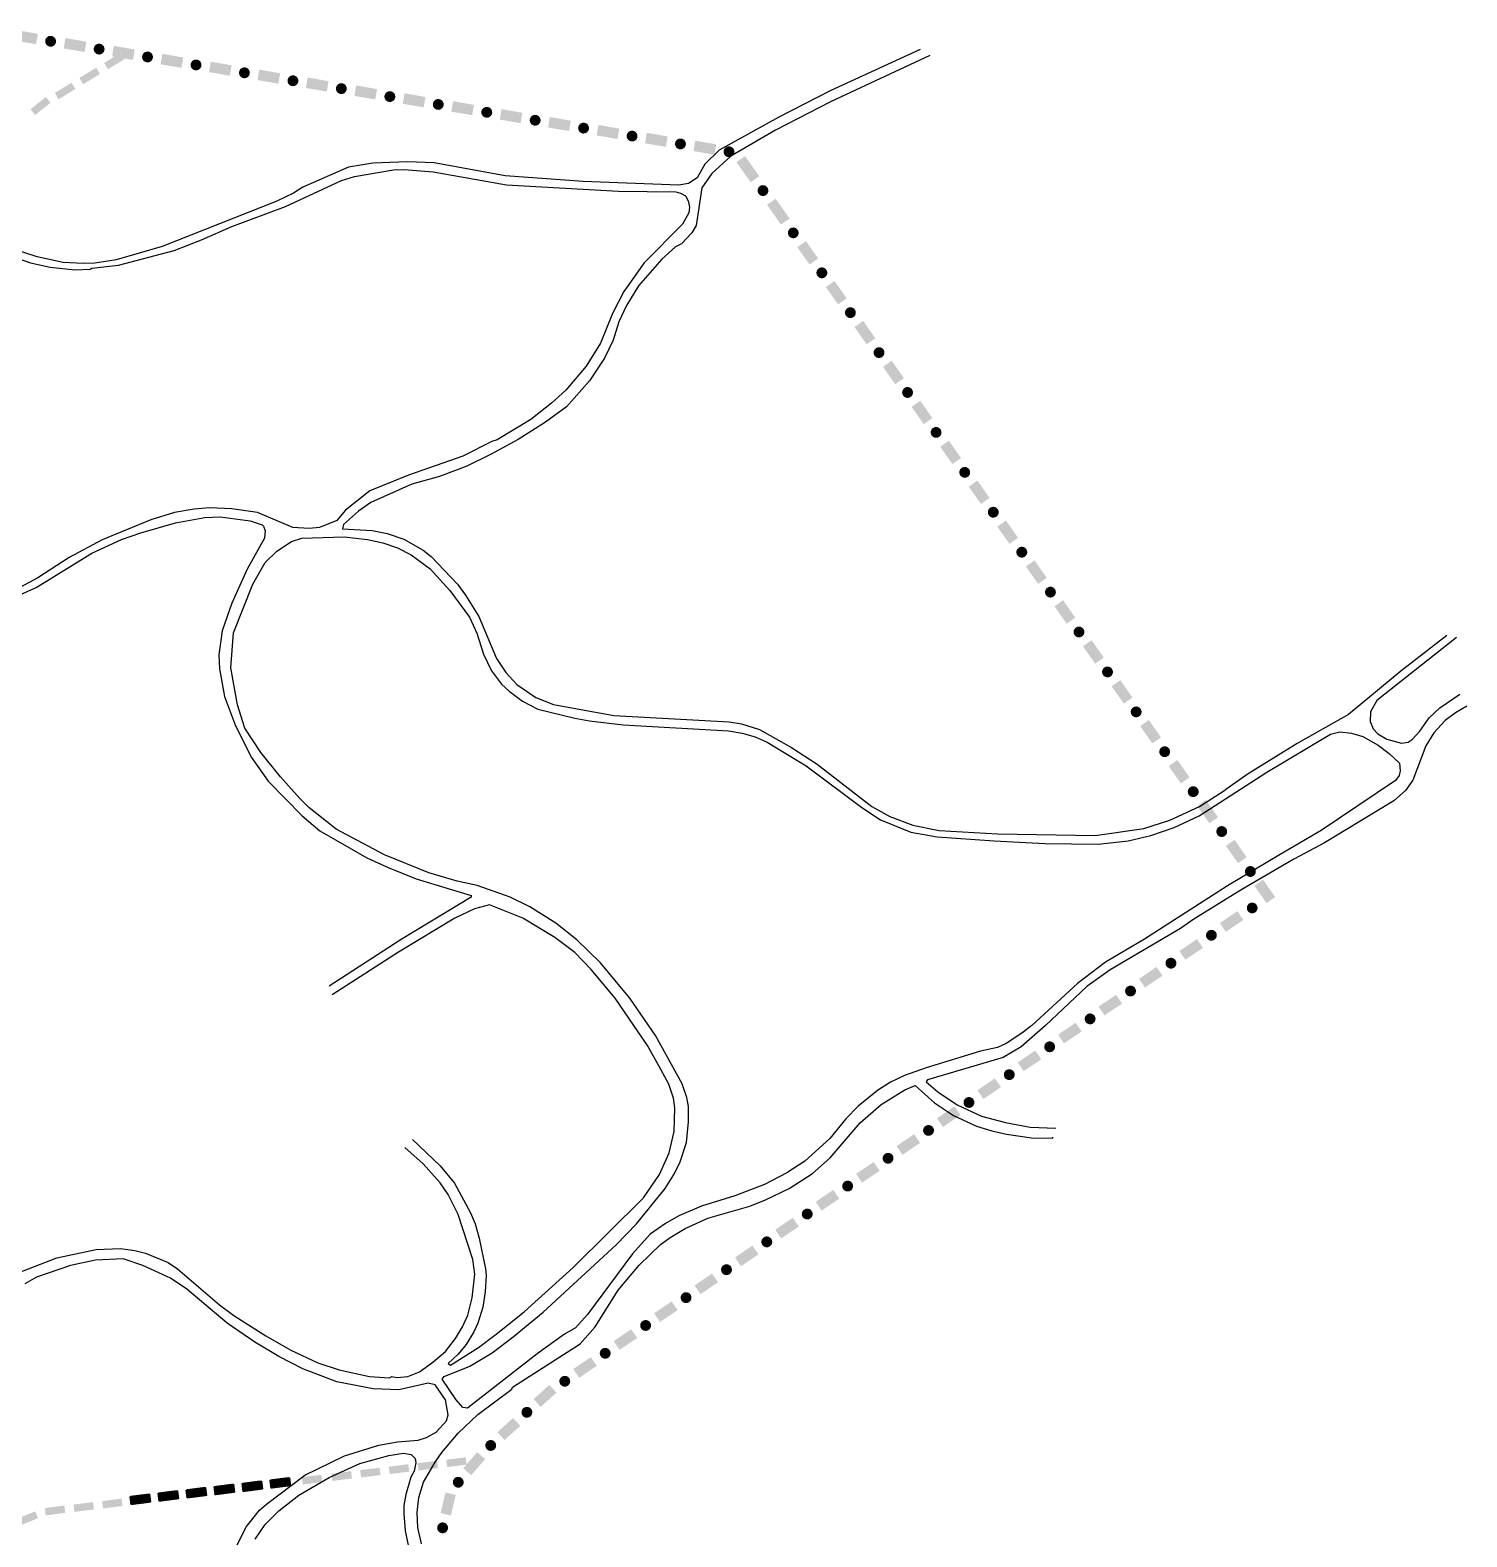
# Model space of a CAD drawing. Extents: x 628876 to 634043, y 7506730 to 7509520.
# Drawn here: x 632799 to 634043, y 7508047 to 7509352 of the extents above; entities that cross this region are included whole.
import ezdxf

# ---------------------------------------------------------------- set-up
doc = ezdxf.new("R2010")
doc.units = 0
doc.header["$LTSCALE"] = 40
doc.header["$MEASUREMENT"] = 0
doc.layers.get('0').update_dxf_attribs({"linetype": 'CONTINUOUS'})
for name, color, linetype in [('LIMITE-BACIA', 3, 'CONTINUOUS'), ('LIMITE-PROJETO', 1, 'CONTINUOUS'), ('RUA', 7, 'CONTINUOUS')]:
    doc.layers.add(name, color=color, linetype=linetype)

# ---------------------------------------------------------------- blocks, each defined once
blk = doc.blocks.new('R2')
at = {"layer": 'LIMITE-PROJETO', "const_width": 4.67}
blk.add_lwpolyline([(-18.8, 0.2, 1), (-23.5, 0.2, 1)], format="xyb", close=True, dxfattribs=at)
at = {"layer": 'LIMITE-PROJETO'}
blk.add_solid([(9.2, 4.6), (9.2, -4.6), (-9.1, 4.7), (-9.2, -4.4)], dxfattribs=at)
blk = doc.blocks.new('*X1')
at = {"color": 0}
for p, q in [((632928.4, 7508610.2), (632935.2, 7508617)), ((632928.4, 7508610.4), (632935, 7508617)), ((632928.4, 7508610.5), (632934.8, 7508617)), ((632928.4, 7508610.7), (632934.6, 7508617)), ((632928.4, 7508610.9), (632934.4, 7508617)), ((632928.4, 7508611.1), (632934.3, 7508617)), ((632928.4, 7508611.3), (632934.1, 7508617)), ((632928.4, 7508611.4), (632933.9, 7508617)), ((632928.4, 7508611.6), (632933.7, 7508617)), ((632928.4, 7508611.8), (632933.6, 7508617)), ((632928.4, 7508612), (632933.4, 7508617)), ((632928.4, 7508612.1), (632933.2, 7508617)), ((632928.4, 7508612.3), (632933, 7508617)), ((632928.4, 7508612.5), (632932.9, 7508617)), ((632928.4, 7508612.7), (632932.7, 7508617)), ((632928.4, 7508612.8), (632932.5, 7508617)), ((632928.4, 7508613), (632932.3, 7508617)), ((632928.4, 7508613.2), (632932.1, 7508617)), ((632928.4, 7508613.4), (632932, 7508617)), ((632928.4, 7508613.6), (632931.8, 7508617)), ((632928.4, 7508613.7), (632931.6, 7508617)), ((632928.4, 7508613.9), (632931.4, 7508617)), ((632928.4, 7508614.1), (632931.3, 7508617)), ((632928.4, 7508614.3), (632931.1, 7508617)), ((632928.4, 7508614.4), (632930.9, 7508617)), ((632928.4, 7508614.6), (632930.7, 7508617)), ((632928.4, 7508614.8), (632930.6, 7508617)), ((632928.4, 7508615), (632930.4, 7508617)), ((632928.4, 7508615.1), (632930.2, 7508617)), ((632928.4, 7508615.3), (632930, 7508617)), ((632928.4, 7508615.5), (632929.8, 7508617)), ((632928.4, 7508615.7), (632929.7, 7508617)), ((632928.4, 7508615.9), (632929.5, 7508617)), ((632928.4, 7508616), (632929.3, 7508617)), ((632928.4, 7508616.2), (632929.1, 7508617)), ((632928.4, 7508616.4), (632929, 7508617)), ((632928.4, 7508616.6), (632928.8, 7508617)), ((632928.4, 7508616.7), (632928.6, 7508617)), ((632928.4, 7508616.9), (632928.4, 7508617)), ((632935.1, 7508610.1), (632928.4, 7508616.9)), ((632935, 7508610.1), (632928.4, 7508616.7)), ((632934.8, 7508610.1), (632928.4, 7508616.6)), ((632934.6, 7508610.1), (632928.4, 7508616.4)), ((632934.4, 7508610.1), (632928.4, 7508616.2)), ((632934.3, 7508610.1), (632928.4, 7508616)), ((632934.1, 7508610.1), (632928.4, 7508615.9)), ((632933.9, 7508610.1), (632928.4, 7508615.7)), ((632933.7, 7508610.1), (632928.4, 7508615.5)), ((632933.5, 7508610.1), (632928.4, 7508615.3)), ((632933.4, 7508610.1), (632928.4, 7508615.1)), ((632933.2, 7508610.1), (632928.4, 7508615)), ((632933, 7508610.1), (632928.4, 7508614.8)), ((632932.8, 7508610.1), (632928.4, 7508614.6)), ((632932.7, 7508610.1), (632928.4, 7508614.4)), ((632932.5, 7508610.1), (632928.4, 7508614.3)), ((632932.3, 7508610.1), (632928.4, 7508614.1)), ((632932.1, 7508610.1), (632928.4, 7508613.9)), ((632932, 7508610.1), (632928.4, 7508613.7)), ((632931.8, 7508610.1), (632928.4, 7508613.6)), ((632931.6, 7508610.1), (632928.4, 7508613.4)), ((632931.4, 7508610.1), (632928.4, 7508613.2)), ((632931.3, 7508610.1), (632928.4, 7508613)), ((632931.1, 7508610.1), (632928.4, 7508612.9)), ((632930.9, 7508610.1), (632928.4, 7508612.7)), ((632930.7, 7508610.1), (632928.4, 7508612.5)), ((632930.5, 7508610.1), (632928.4, 7508612.3)), ((632928.5, 7508610.1), (632935.3, 7508617)), ((632935.3, 7508610.1), (632928.5, 7508617)), ((632935.5, 7508610.1), (632928.6, 7508617)), ((632928.7, 7508610.1), (632935.5, 7508617)), ((632928.8, 7508610.1), (632935.7, 7508617)), ((632935.7, 7508610.1), (632928.8, 7508617)), ((632929, 7508610.1), (632935.9, 7508617)), ((632935.8, 7508610.1), (632929, 7508617)), ((632929.2, 7508610.1), (632936, 7508617)), ((632936, 7508610.1), (632929.2, 7508617)), ((632929.4, 7508610.1), (632936.2, 7508617)), ((632936.2, 7508610.1), (632929.4, 7508617)), ((632929.5, 7508610.1), (632936.4, 7508617)), ((632936.4, 7508610.1), (632929.5, 7508617)), ((632929.7, 7508610.1), (632936.6, 7508617)), ((632936.6, 7508610.1), (632929.7, 7508617)), ((632929.9, 7508610.1), (632936.7, 7508617)), ((632936.7, 7508610.1), (632929.9, 7508617)), ((632930.1, 7508610.1), (632936.9, 7508617)), ((632936.9, 7508610.1), (632930.1, 7508617)), ((632930.2, 7508610.1), (632937.1, 7508617)), ((632937.1, 7508610.1), (632930.2, 7508617)), ((632930.4, 7508610.1), (632937.3, 7508617)), ((632937.3, 7508610.1), (632930.4, 7508617)), ((632930.6, 7508610.1), (632937.4, 7508617)), ((632937.4, 7508610.1), (632930.6, 7508617)), ((632930.8, 7508610.1), (632937.6, 7508617)), ((632937.6, 7508610.1), (632930.8, 7508617)), ((632937.8, 7508610.1), (632930.9, 7508617)), ((632931, 7508610.1), (632937.8, 7508617)), ((632931.1, 7508610.1), (632938, 7508617)), ((632938, 7508610.1), (632931.1, 7508617)), ((632931.3, 7508610.1), (632938.2, 7508617)), ((632938.1, 7508610.1), (632931.3, 7508617)), ((632931.5, 7508610.1), (632938.3, 7508617)), ((632938.3, 7508610.1), (632931.5, 7508617)), ((632931.7, 7508610.1), (632938.5, 7508617)), ((632938.5, 7508610.1), (632931.7, 7508617)), ((632931.8, 7508610.1), (632938.7, 7508617)), ((632938.7, 7508610.1), (632931.8, 7508617)), ((632932, 7508610.1), (632938.9, 7508617)), ((632938.9, 7508610.1), (632932, 7508617)), ((632932.2, 7508610.1), (632939, 7508617)), ((632939, 7508610.1), (632932.2, 7508617)), ((632932.4, 7508610.1), (632939.2, 7508617)), ((632939.2, 7508610.1), (632932.4, 7508617)), ((632932.5, 7508610.1), (632939.4, 7508617)), ((632939.4, 7508610.1), (632932.5, 7508617)), ((632932.7, 7508610.1), (632939.6, 7508617)), ((632939.6, 7508610.1), (632932.7, 7508617)), ((632932.9, 7508610.1), (632939.7, 7508617)), ((632939.7, 7508610.1), (632932.9, 7508617)), ((632933.1, 7508610.1), (632939.9, 7508617)), ((632939.9, 7508610.1), (632933.1, 7508617)), ((632940.1, 7508610.1), (632933.2, 7508617)), ((632933.3, 7508610.1), (632940.1, 7508617)), ((632933.4, 7508610.1), (632940.3, 7508617)), ((632940.3, 7508610.1), (632933.4, 7508617)), ((632933.6, 7508610.1), (632940.5, 7508617)), ((632940.4, 7508610.1), (632933.6, 7508617)), ((632933.8, 7508610.1), (632940.6, 7508617)), ((632940.6, 7508610.1), (632933.8, 7508617)), ((632940.8, 7508610.1), (632933.9, 7508617)), ((632934, 7508610.1), (632940.8, 7508617)), ((632934.1, 7508610.1), (632941, 7508617)), ((632941, 7508610.1), (632934.1, 7508617)), ((632934.3, 7508610.1), (632941.2, 7508617)), ((632941.2, 7508610.1), (632934.3, 7508617)), ((632934.5, 7508610.1), (632941.3, 7508617)), ((632941.3, 7508610.1), (632934.5, 7508617)), ((632934.7, 7508610.1), (632941.5, 7508617)), ((632941.5, 7508610.1), (632934.7, 7508617)), ((632934.8, 7508610.1), (632941.7, 7508617)), ((632941.7, 7508610.1), (632934.8, 7508617)), ((632935, 7508610.1), (632941.9, 7508617)), ((632941.9, 7508610.1), (632935, 7508617)), ((632935.2, 7508610.1), (632942, 7508617)), ((632942, 7508610.1), (632935.2, 7508617)), ((632935.4, 7508610.1), (632942.2, 7508617)), ((632942.2, 7508610.1), (632935.4, 7508617)), ((632942.4, 7508610.1), (632935.5, 7508617)), ((632935.6, 7508610.1), (632942.4, 7508617)), ((632935.7, 7508610.1), (632942.6, 7508617)), ((632942.6, 7508610.1), (632935.7, 7508617)), ((632935.9, 7508610.1), (632942.8, 7508617)), ((632942.7, 7508610.1), (632935.9, 7508617)), ((632936.1, 7508610.1), (632942.9, 7508617)), ((632942.9, 7508610.1), (632936.1, 7508617)), ((632943.1, 7508610.1), (632936.2, 7508617)), ((632936.3, 7508610.1), (632943.1, 7508617)), ((632936.4, 7508610.1), (632943.3, 7508617)), ((632943.3, 7508610.1), (632936.4, 7508617)), ((632936.6, 7508610.1), (632943.5, 7508617)), ((632943.4, 7508610.1), (632936.6, 7508617)), ((632936.8, 7508610.1), (632943.6, 7508617)), ((632943.6, 7508610.1), (632936.8, 7508617)), ((632937, 7508610.1), (632943.8, 7508617)), ((632943.8, 7508610.1), (632937, 7508617)), ((632937.1, 7508610.1), (632944, 7508617)), ((632944, 7508610.1), (632937.1, 7508617)), ((632937.3, 7508610.1), (632944.2, 7508617)), ((632944.2, 7508610.1), (632937.3, 7508617)), ((632937.5, 7508610.1), (632944.3, 7508617)), ((632944.3, 7508610.1), (632937.5, 7508617)), ((632937.7, 7508610.1), (632944.5, 7508617)), ((632944.5, 7508610.1), (632937.7, 7508617)), ((632937.8, 7508610.1), (632944.7, 7508617)), ((632944.7, 7508610.1), (632937.8, 7508617)), ((632938, 7508610.1), (632944.9, 7508617)), ((632944.9, 7508610.1), (632938, 7508617)), ((632938.2, 7508610.1), (632945.1, 7508617)), ((632945, 7508610.1), (632938.2, 7508617)), ((632938.4, 7508610.1), (632945.2, 7508617)), ((632945.2, 7508610.1), (632938.4, 7508617)), ((632945.2, 7508610.3), (632938.5, 7508617)), ((632938.6, 7508610.1), (632945.2, 7508616.8)), ((632945.2, 7508610.5), (632938.7, 7508617)), ((632938.7, 7508610.1), (632945.2, 7508616.6)), ((632945.2, 7508610.7), (632938.9, 7508617)), ((632938.9, 7508610.1), (632945.2, 7508616.5)), ((632945.2, 7508610.8), (632939.1, 7508617)), ((632939.1, 7508610.1), (632945.2, 7508616.3)), ((632945.2, 7508611), (632939.3, 7508617)), ((632939.3, 7508610.1), (632945.2, 7508616.1)), ((632945.2, 7508611.2), (632939.4, 7508617)), ((632939.4, 7508610.1), (632945.2, 7508615.9)), ((632945.2, 7508611.4), (632939.6, 7508617)), ((632939.6, 7508610.1), (632945.2, 7508615.8)), ((632945.2, 7508611.5), (632939.8, 7508617)), ((632939.8, 7508610.1), (632945.2, 7508615.6)), ((632945.2, 7508611.7), (632940, 7508617)), ((632940, 7508610.1), (632945.2, 7508615.4)), ((632945.2, 7508611.9), (632940.1, 7508617)), ((632940.1, 7508610.1), (632945.2, 7508615.2)), ((632945.2, 7508612.1), (632940.3, 7508617)), ((632940.3, 7508610.1), (632945.2, 7508615)), ((632945.2, 7508612.2), (632940.5, 7508617)), ((632940.5, 7508610.1), (632945.2, 7508614.9)), ((632945.2, 7508612.4), (632940.7, 7508617)), ((632940.7, 7508610.1), (632945.2, 7508614.7)), ((632945.2, 7508612.6), (632940.8, 7508617)), ((632940.9, 7508610.1), (632945.2, 7508614.5)), ((632945.2, 7508612.8), (632941, 7508617)), ((632941, 7508610.1), (632945.2, 7508614.3)), ((632945.2, 7508612.9), (632941.2, 7508617)), ((632941.2, 7508610.1), (632945.2, 7508614.2)), ((632945.2, 7508613.1), (632941.4, 7508617)), ((632941.4, 7508610.1), (632945.2, 7508614)), ((632945.2, 7508613.3), (632941.6, 7508617)), ((632941.6, 7508610.1), (632945.2, 7508613.8)), ((632945.2, 7508613.5), (632941.7, 7508617)), ((632941.7, 7508610.1), (632945.2, 7508613.6)), ((632945.2, 7508613.7), (632941.9, 7508617)), ((632941.9, 7508610.1), (632945.2, 7508613.5)), ((632945.2, 7508613.8), (632942.1, 7508617)), ((632942.1, 7508610.1), (632945.2, 7508613.3)), ((632945.2, 7508614), (632942.3, 7508617)), ((632942.3, 7508610.1), (632945.2, 7508613.1)), ((632945.2, 7508614.2), (632942.4, 7508617)), ((632942.4, 7508610.1), (632945.2, 7508612.9)), ((632945.2, 7508614.4), (632942.6, 7508617)), ((632942.6, 7508610.1), (632945.2, 7508612.7)), ((632945.2, 7508614.5), (632942.8, 7508617)), ((632942.8, 7508610.1), (632945.2, 7508612.6)), ((632945.2, 7508614.7), (632943, 7508617)), ((632943, 7508610.1), (632945.2, 7508612.4)), ((632945.2, 7508614.9), (632943.1, 7508617)), ((632943.2, 7508610.1), (632945.2, 7508612.2)), ((632945.2, 7508615.1), (632943.3, 7508617)), ((632945.2, 7508615.2), (632943.5, 7508617)), ((632945.2, 7508615.4), (632943.7, 7508617)), ((632945.2, 7508615.6), (632943.8, 7508617)), ((632945.2, 7508615.8), (632944, 7508617)), ((632945.2, 7508616), (632944.2, 7508617)), ((632945.2, 7508616.1), (632944.4, 7508617)), ((632945.2, 7508616.3), (632944.6, 7508617)), ((632945.2, 7508616.5), (632944.7, 7508617)), ((632945.2, 7508616.7), (632944.9, 7508617)), ((632945.2, 7508616.8), (632945.1, 7508617)), ((632930.4, 7508610.1), (632928.4, 7508612.1)), ((632930.2, 7508610.1), (632928.4, 7508612)), ((632930, 7508610.1), (632928.4, 7508611.8)), ((632929.8, 7508610.1), (632928.4, 7508611.6)), ((632929.7, 7508610.1), (632928.4, 7508611.4)), ((632929.5, 7508610.1), (632928.4, 7508611.3)), ((632929.3, 7508610.1), (632928.4, 7508611.1)), ((632929.1, 7508610.1), (632928.4, 7508610.9)), ((632929, 7508610.1), (632928.4, 7508610.7)), ((632928.8, 7508610.1), (632928.4, 7508610.6)), ((632928.6, 7508610.1), (632928.4, 7508610.4)), ((632928.4, 7508610.1), (632928.4, 7508610.2)), ((632943.3, 7508610.1), (632945.2, 7508612)), ((632943.5, 7508610.1), (632945.2, 7508611.9)), ((632943.7, 7508610.1), (632945.2, 7508611.7)), ((632943.9, 7508610.1), (632945.2, 7508611.5)), ((632944, 7508610.1), (632945.2, 7508611.3)), ((632944.2, 7508610.1), (632945.2, 7508611.2)), ((632944.4, 7508610.1), (632945.2, 7508611)), ((632944.6, 7508610.1), (632945.2, 7508610.8)), ((632944.7, 7508610.1), (632945.2, 7508610.6)), ((632944.9, 7508610.1), (632945.2, 7508610.4)), ((632945.1, 7508610.1), (632945.2, 7508610.3))]:
    blk.add_line(p, q, dxfattribs=at)
blk = doc.blocks.new('G2')
at = {"layer": 'LIMITE-BACIA'}
blk.add_solid([(-8.5, -3.3), (-8.5, 3.1), (8.5, -3.2), (8.5, 3.2)], dxfattribs=at)

msp = doc.modelspace()

# ---------------------------------------------------------------- linework, layer by layer
at = {"layer": 'LIMITE-BACIA'}
for points in [[(632983.2, 7508086.8), (632982.3, 7508093.5), (632999.1, 7508095.7), (632999.9, 7508088.9)], [(633007.4, 7508089.6), (633006.5, 7508096.4), (633023.3, 7508098.5), (633024.1, 7508091.7)], [(632886.4, 7508075.4), (632885.5, 7508082.2), (632902.2, 7508084.4), (632903.1, 7508077.6)], [(632910.6, 7508078.3), (632909.7, 7508085.1), (632926.4, 7508087.2), (632927.3, 7508080.4)], [(632934.8, 7508081.1), (632933.9, 7508087.9), (632950.7, 7508090), (632951.5, 7508083.3)], [(632959, 7508083.9), (632958.1, 7508090.7), (632974.9, 7508092.9), (632975.7, 7508086.1)]]:
    msp.add_lwpolyline(points, close=True, dxfattribs=at)
at = {"layer": 'LIMITE-PROJETO', "const_width": 4.68}
for points in [[(633431.9, 7509215.1, 1), (633434.6, 7509211.3, 1)], [(633458.2, 7509178.5, 1), (633460.8, 7509174.7, 1)], [(633855.5, 7508593.9, 1), (633858.1, 7508590.1, 1)]]:
    msp.add_lwpolyline(points, format="xyb", close=True, dxfattribs=at)
at = {"layer": 'LIMITE-PROJETO'}
for points in [[(633410.3, 7509237.8), (633417.7, 7509243.1), (633422.6, 7509220.4), (633430.1, 7509225.7)], [(633436.8, 7509200.9), (633444.3, 7509206.1), (633448.8, 7509183.8), (633456.3, 7509189)], [(633858.7, 7508611.2), (633866.2, 7508616.4), (633869.3, 7508596.2), (633876.7, 7508601.5)]]:
    msp.add_solid(points, dxfattribs=at)
at = {"layer": 'RUA', "linetype": 'CONTINUOUS'}
for points in [[(633569.3, 7509335.4), (633491.4, 7509299.5), (633447, 7509276.8), (633395.3, 7509248.3), (633383, 7509236.2), (633376.3, 7509224.1), (633368.9, 7509219.4), (633360.3, 7509218), (633277.6, 7509221), (633210, 7509226), (633148.6, 7509237.2), (633125.4, 7509238.2), (633095.6, 7509236.9), (633074.4, 7509233.6), (633034.9, 7509216.1), (633026.7, 7509210.9), (633012.3, 7509203.9), (632913.1, 7509164.8), (632873.2, 7509153.3), (632854.9, 7509150.4), (632845.1, 7509150.1), (632827.4, 7509151), (632804.8, 7509155.8), (632781.8, 7509163.3)], [(633577.6, 7509330.3), (633491.7, 7509290), (633444.2, 7509265.4), (633405.3, 7509243), (633388.9, 7509228.1), (633380.2, 7509215.7), (633375.4, 7509183.1), (633371.6, 7509176.7), (633362.8, 7509167.1), (633357.6, 7509164.5), (633345.8, 7509153.8), (633325.5, 7509130.8), (633315.1, 7509113.7), (633308.6, 7509099.6), (633303.5, 7509083.7), (633296.1, 7509068), (633283, 7509048.4), (633263.2, 7509026), (633244.9, 7509012.6), (633221.3, 7508997.6), (633197.4, 7508984.6), (633176.8, 7508974.7), (633153.3, 7508965.5), (633129.3, 7508958.9), (633093.9, 7508943), (633083, 7508935.5), (633070.1, 7508924), (633069.3, 7508920.3), (633095, 7508918.8), (633107.9, 7508916.2), (633122.2, 7508911.3), (633139.1, 7508901.7), (633146, 7508896.3), (633168.8, 7508872.5), (633175.6, 7508862.9), (633187.2, 7508844.4), (633202.5, 7508807.9), (633210.6, 7508795.9), (633220.3, 7508785.5), (633236.5, 7508774.3), (633251.9, 7508768.1), (633304.1, 7508758.6), (633404, 7508753.1), (633414.6, 7508751.5), (633430.4, 7508746.6), (633458, 7508730.8), (633480.2, 7508716.4), (633527.4, 7508679.8), (633543.1, 7508671.1), (633563.1, 7508663.6), (633585.9, 7508659.2), (633636.4, 7508656.1), (633720.8, 7508654.6), (633763, 7508660.9), (633785.5, 7508668), (633811.1, 7508679.8), (633833.9, 7508694.7)], [(632769, 7509160.9), (632799, 7509150.6), (632816.3, 7509146.9), (632837.9, 7509144.7), (632850.7, 7509145.1), (632852.1, 7509146), (632875.4, 7509148.7), (632923.5, 7509161.4), (632947.1, 7509170.5), (632973.4, 7509182), (633019.8, 7509199.3), (633068.5, 7509221.9), (633079.7, 7509225.5), (633113.5, 7509231.1), (633122.5, 7509231.5), (633147.7, 7509229.3), (633211.3, 7509218.1), (633308.2, 7509212.7), (633357.8, 7509212), (633361.8, 7509211.1), (633366.1, 7509208.7), (633368.4, 7509204.4), (633369.8, 7509198.7), (633369, 7509193.9), (633363.5, 7509184), (633330.4, 7509150.5), (633312.9, 7509125.7), (633303, 7509106.8), (633292.7, 7509081), (633280.2, 7509061.1), (633262.5, 7509040.5), (633250.3, 7509029), (633232.4, 7509014.9), (633203.2, 7508997.3), (633198.5, 7508995.9), (633173.5, 7508983.2), (633126.3, 7508966.8), (633092.9, 7508953.1), (633071.9, 7508936.4), (633064.3, 7508927.5), (633049.3, 7508921.5), (633040.3, 7508920.6), (633026.2, 7508921.5), (632995.6, 7508934.4), (632973.3, 7508937.5), (632954, 7508938.4), (632940.7, 7508937.4), (632923.7, 7508934.5), (632903.4, 7508928.1), (632861.3, 7508910.8), (632832.5, 7508895.6), (632805.6, 7508877.8), (632774.2, 7508861.1)], [(632767.1, 7508853.1), (632803.9, 7508869.4), (632852.3, 7508899.3), (632877.9, 7508911.1), (632894.7, 7508916.8), (632924.6, 7508925.6), (632950, 7508930.1), (632963.3, 7508930.6), (632989.3, 7508927.2), (632999.6, 7508923.7), (633000.8, 7508922.5), (633002.4, 7508918.5), (633001.8, 7508912.2), (632986.7, 7508885.5), (632973.3, 7508855.8), (632965, 7508831.9), (632962.3, 7508811.3), (632962.7, 7508799.1), (632967, 7508775.1), (632976.6, 7508749.6), (632990.6, 7508722.2), (633005, 7508701.9), (633034.4, 7508671.8), (633049.7, 7508658.9), (633090.3, 7508635.5), (633108.7, 7508626.9), (633132.9, 7508617.3), (633180.5, 7508602.8), (633180.5, 7508601.4), (633120.1, 7508564.6), (633057.6, 7508524.2)], [(634025.4, 7508828), (633985.4, 7508796.9), (633940.3, 7508759.5), (633895.8, 7508734.3), (633853.2, 7508708), (633833.9, 7508694.7)], [(634033.7, 7508826.2), (633964.7, 7508771.5), (633959.2, 7508761.8), (633958.8, 7508753.4), (633961.4, 7508747.1), (633965.6, 7508742.8), (633973.3, 7508738.1), (633986, 7508734.7), (633991.7, 7508735.6), (633995.3, 7508738), (634001.8, 7508745.1), (634010.1, 7508756.6), (634019.2, 7508765.4), (634036.7, 7508777.1)], [(634042.6, 7508766.6), (634032.8, 7508761.1), (634023.9, 7508754.4), (634014.1, 7508743.5), (634007.1, 7508732.4), (633995.9, 7508702.8), (633989.4, 7508693.8), (633979.3, 7508684.9), (633919.5, 7508648.3), (633892.8, 7508634.3), (633847.8, 7508608), (633806.4, 7508582.4), (633794.7, 7508574.1), (633733.8, 7508538.3), (633713.6, 7508524), (633678, 7508490.1), (633656.7, 7508471.7), (633641.1, 7508462.5), (633575.6, 7508443.1), (633574.5, 7508441.4), (633584.6, 7508432.8), (633601.4, 7508421.4), (633622.4, 7508411.7), (633643.2, 7508406.1), (633664.7, 7508402.3), (633686.8, 7508401.4)], [(633129.8, 7508391.4), (633153.9, 7508368.8), (633166.1, 7508353.6), (633180.1, 7508328.1), (633184, 7508318.4), (633187.6, 7508306.2), (633193, 7508279.6), (633193.6, 7508273.9), (633192.9, 7508259.7), (633190.6, 7508246.2), (633186.3, 7508232.5), (633183, 7508225), (633176.2, 7508214), (633169.4, 7508205.7), (633160.8, 7508197.5), (633162.8, 7508196.1), (633186.9, 7508211.3), (633202.3, 7508222.8), (633226.5, 7508242.4), (633268.9, 7508280.6), (633329.7, 7508341), (633343.7, 7508361.1), (633352, 7508380), (633356.5, 7508398.4), (633357, 7508419), (633355.7, 7508427.3), (633351.8, 7508439.5), (633343.2, 7508455.2), (633333.3, 7508472.9), (633305.2, 7508513.8), (633284.6, 7508538.7), (633270.3, 7508553.3), (633253.2, 7508566.5), (633225.5, 7508583.1), (633196.4, 7508594.8), (633183.6, 7508591.1), (633166.6, 7508583.1), (633117.8, 7508553.7), (633060.4, 7508516.7)], [(633137.7, 7508041.3), (633134.4, 7508055.6), (633133.9, 7508068.5), (633135.3, 7508081.4), (633139.5, 7508094.8), (633149.6, 7508112), (633155.3, 7508120.4), (633169.3, 7508137.1), (633186.4, 7508153.5), (633215.8, 7508175.2), (633216.5, 7508176.9), (633275.1, 7508214.6), (633288, 7508229.2), (633307.9, 7508260.9), (633326.2, 7508282.8), (633344.6, 7508300.5), (633352.8, 7508306.7), (633365.8, 7508314.4), (633385.5, 7508323.3), (633422, 7508333.9), (633435.4, 7508339.2), (633456, 7508349.2), (633476, 7508362.1), (633491.3, 7508375.6), (633517.3, 7508406), (633535.5, 7508421.9), (633556.1, 7508434.4), (633565.1, 7508438.3), (633581.9, 7508423.3), (633598.3, 7508412.4), (633618, 7508403.1), (633631.4, 7508398.9), (633644, 7508396.2), (633665.7, 7508392.8), (633684, 7508392.6), (633684.4, 7508393.5)], [(632783.3, 7508274), (632821.8, 7508289), (632856, 7508296.2), (632877.1, 7508297), (632889.6, 7508295.5), (632898.6, 7508293.2), (632918.2, 7508285), (632926.4, 7508279.5), (632962.7, 7508248.4), (632975.2, 7508239.2), (633002.9, 7508221.5), (633024.6, 7508209.1), (633047.8, 7508198.1), (633066.5, 7508192), (633092.7, 7508186.2), (633110, 7508185.2), (633112, 7508186.2), (633116.6, 7508185.5), (633125.7, 7508186.4), (633135.9, 7508190.2), (633147.4, 7508198.7), (633158.3, 7508207.8), (633167.1, 7508219.3), (633173.1, 7508229.2), (633177.7, 7508239.4), (633181.6, 7508254.3), (633183.7, 7508275), (633182.1, 7508287.5), (633169.3, 7508326.6), (633160.6, 7508343.8), (633153.8, 7508354), (633139.1, 7508370.3), (633123.3, 7508384.7)], [(632975.1, 7508034.7), (632986.2, 7508056.4), (632997.5, 7508070.4), (633003.4, 7508075.7), (633036.5, 7508100.8), (633070.9, 7508117.6), (633100.8, 7508126.8), (633117, 7508129.8), (633134.8, 7508131), (633142.1, 7508133.4), (633150.4, 7508138.2), (633159.3, 7508147.9), (633160.8, 7508153.1), (633158.5, 7508166.2), (633149.5, 7508179), (633143.3, 7508180.6), (633118, 7508174.8), (633095.8, 7508175.5), (633064.4, 7508181.7), (633035, 7508193), (633014.1, 7508203.7), (632993.3, 7508215.9), (632969.3, 7508232.5), (632934.4, 7508261.9), (632920.2, 7508271.3), (632896.3, 7508282.3), (632879.4, 7508288.1), (632855.3, 7508286.9), (632833.9, 7508282.5), (632804.4, 7508272.2), (632794.1, 7508266.4)], [(632993.6, 7508045.4), (633002.2, 7508058), (633014.2, 7508069.9), (633031.4, 7508083.6), (633057.6, 7508098.8), (633084.2, 7508110.9), (633109.5, 7508118), (633122, 7508120), (633128.8, 7508118.6), (633132.1, 7508115.2), (633132.7, 7508111.6), (633131.4, 7508104.3), (633128.4, 7508099), (633124, 7508084.2), (633122.3, 7508074.5), (633122.2, 7508067.5), (633123.6, 7508052.7), (633126.2, 7508040.3)]]:
    msp.add_lwpolyline(points, dxfattribs=at)
msp.add_lwpolyline([(633810.9, 7508671.7), (633869.6, 7508709.5), (633924.6, 7508742.4), (633932.7, 7508744.5), (633942.9, 7508743.4), (633952.7, 7508740.6), (633965.9, 7508733.1), (633975.4, 7508725.8), (633984.4, 7508717.3), (633984.9, 7508710.8), (633984.1, 7508706.8), (633980.9, 7508702.3), (633916.4, 7508659.1), (633880.9, 7508638.3), (633835.4, 7508611.2), (633763.7, 7508564.9), (633729.7, 7508545.1), (633705.5, 7508526.6), (633666, 7508490.1), (633657.5, 7508483.5), (633643.7, 7508474.6), (633636.4, 7508471.3), (633621.7, 7508468.1), (633574.6, 7508453.6), (633555.7, 7508447), (633543.8, 7508441.1), (633532.4, 7508434), (633515.8, 7508420.3), (633505, 7508409.3), (633491.1, 7508392.4), (633469.4, 7508372.6), (633453.9, 7508362.7), (633434.7, 7508352.6), (633409, 7508342.8), (633380.1, 7508333.8), (633360.5, 7508325.3), (633348.8, 7508318.9), (633335.6, 7508309.6), (633320.3, 7508292.5), (633281.3, 7508240), (633271.1, 7508228.3), (633261.4, 7508222.9), (633237.9, 7508206), (633177.5, 7508158.8), (633173.3, 7508159.5), (633167.6, 7508166.1), (633155.6, 7508184.1), (633157.2, 7508186.2), (633179.4, 7508195.1), (633198.8, 7508206.9), (633217, 7508220.5), (633243.1, 7508242), (633306.3, 7508300.4), (633323.7, 7508318.6), (633348.6, 7508349), (633355.9, 7508360.5), (633361.4, 7508371.2), (633367.1, 7508389), (633368.8, 7508406.7), (633368.9, 7508420.2), (633367.3, 7508428), (633363.2, 7508439.7), (633340.3, 7508481.6), (633318.1, 7508513.9), (633292.5, 7508544.6), (633272.2, 7508564.5), (633253.9, 7508578.8), (633231.5, 7508593.1), (633214.3, 7508601.3), (633185.8, 7508611.3), (633168.5, 7508615.1), (633144.1, 7508622.4), (633105.7, 7508638), (633063.9, 7508660.2), (633040.1, 7508678.9), (633032.2, 7508686.9), (633015.5, 7508705.6), (632998.6, 7508726.6), (632984.8, 7508747.7), (632978.2, 7508768), (632972.6, 7508799.8), (632975, 7508830.1), (632991.7, 7508872.3), (633002.3, 7508891.2), (633012.3, 7508901), (633025.2, 7508909.4), (633034.1, 7508912.3), (633070.7, 7508913.5), (633090.8, 7508911.2), (633104.2, 7508908.2), (633117, 7508903.8), (633128.7, 7508897.9), (633145, 7508885.7), (633162.3, 7508866.9), (633179.1, 7508843.7), (633185.4, 7508829.9), (633191.3, 7508811.7), (633198.1, 7508797.3), (633207, 7508785.9), (633213.5, 7508779.7), (633225, 7508771.1), (633238.4, 7508764.2), (633270.5, 7508756.3), (633283, 7508754.1), (633312.2, 7508750.5), (633403.5, 7508745.3), (633415.3, 7508743.4), (633426.5, 7508740.1), (633436.9, 7508735.5), (633470.7, 7508715), (633518.8, 7508678.9), (633535, 7508668.4), (633561.4, 7508657.5), (633584.1, 7508653.5), (633633.5, 7508650.1), (633677.3, 7508647.9), (633723.4, 7508647.2), (633749.4, 7508650.1), (633769.1, 7508654.8), (633789.3, 7508661.7)], close=True, dxfattribs=at)

# ---------------------------------------------------------------- block references
at = {"layer": 'LIMITE-BACIA', "xscale": 1.0000005, "yscale": 1.0000005, "zscale": 1.0000005}
for name, p, rotation in [('G2', (632871.8, 7509325.4), 211.2373686360898), ('G2', (632850.4, 7509312.4), 211.2373686360898), ('G2', (632829.1, 7509299.4), 211.2373686360898), ('G2', (632807.8, 7509286.4), 218.3225880367652), ('G2', (633093.4, 7508103), 186.8525393940442), ('G2', (633118.2, 7508106), 186.8525393940442), ('G2', (633143.1, 7508109), 186.8525393940442), ('G2', (633167.9, 7508112), 186.8525393940442), ('*X1', (964948.2, -19840), 7.343263219792867), ('*X1', (964972.4, -19837.1), 7.343263219792867), ('G2', (633042.9, 7508096.9), 186.8525393940442), ('G2', (633068.6, 7508100), 186.8525393940442), ('*X1', (964851.4, -19851.3), 7.343263219792867), ('*X1', (964875.6, -19848.4), 7.343263219792867), ('*X1', (964899.8, -19845.6), 7.343263219792867), ('*X1', (964924, -19842.8), 7.343263219792867), ('G2', (632796.6, 7508063.3), 201.6833602480019), ('G2', (632820.4, 7508070.2), 186.8525393940442), ('G2', (632845.2, 7508073.2), 186.8525393940442), ('G2', (632870, 7508076.2), 186.8525393940442)]:
    msp.add_blockref(name, p, dxfattribs=dict(at, rotation=rotation))
at = {"layer": 'LIMITE-PROJETO', "xscale": 1.0000005, "yscale": 1.0000005, "zscale": 1.0000005}
for p, rotation in [((632795.7, 7509346.1), 170.7354175582878), ((632837.7, 7509339.3), 170.7354175582878), ((632879.6, 7509332.5), 170.7354175582878), ((632921.6, 7509325.6), 170.7354175582878), ((632963.5, 7509318.8), 170.7354175582878), ((633005.5, 7509311.9), 170.7354175582878), ((633047.4, 7509305.1), 170.7354175582878), ((633089.4, 7509298.2), 170.7354175582878), ((633131.3, 7509291.4), 170.7354175582878), ((633173.3, 7509284.6), 170.7354175582878), ((633215.2, 7509277.7), 170.7354175582878), ((633257.1, 7509270.9), 170.7354175582878), ((633299.1, 7509264), 170.7354175582878), ((633341, 7509257.2), 170.7354175582878), ((633383, 7509250.4), 170.7354175582878), ((633472.1, 7509159.3), 125.5846365260556), ((633496.8, 7509124.8), 125.5846365260556), ((633521.6, 7509090.2), 125.5846365260556), ((633546.3, 7509055.7), 125.5846365260556), ((633571, 7509021.1), 125.5846365260556), ((633595.8, 7508986.5), 125.5846365260556), ((633620.5, 7508952), 125.5846365260556), ((633645.2, 7508917.4), 125.5846365260556), ((633670, 7508882.8), 125.5846365260556), ((633694.7, 7508848.3), 125.5846365260556), ((633719.4, 7508813.7), 125.5846365260556), ((633744.2, 7508779.1), 125.5846365260556), ((633768.9, 7508744.6), 125.5846365260556), ((633793.6, 7508710), 125.5846365260556), ((633818.3, 7508675.5), 125.5846365260556), ((633843.1, 7508640.9), 125.5846365260556), ((633839, 7508580.2), 34.59978953165733), ((633804, 7508556), 34.59978953165733), ((633769, 7508531.9), 34.59978953165733), ((633734, 7508507.8), 34.59978953165733), ((633699, 7508483.6), 34.59978953165733), ((633664, 7508459.5), 34.59978953165733), ((633629.1, 7508435.4), 34.59978953165733), ((633594.1, 7508411.2), 34.59978953165733), ((633559.1, 7508387.1), 34.59978953165733), ((633524.1, 7508363), 34.59978953165733), ((633489.1, 7508338.8), 34.59978953165733), ((633454.1, 7508314.7), 34.59978953165733), ((633419.2, 7508290.6), 34.59978953165733), ((633384.2, 7508266.4), 34.59978953165733), ((633349.2, 7508242.3), 34.59978953165733), ((633314.2, 7508218.2), 34.59978953165733), ((633279.2, 7508194), 34.59978953165733), ((633244.6, 7508169.4), 42.52870978599158), ((633213.3, 7508140.7), 42.52870978599158), ((633183.3, 7508110.7), 49.73685440688181), ((633160.8, 7508075.8), 77.16835205824415)]:
    msp.add_blockref('R2', p, dxfattribs=dict(at, rotation=rotation))

doc.saveas('drawing.dxf')
